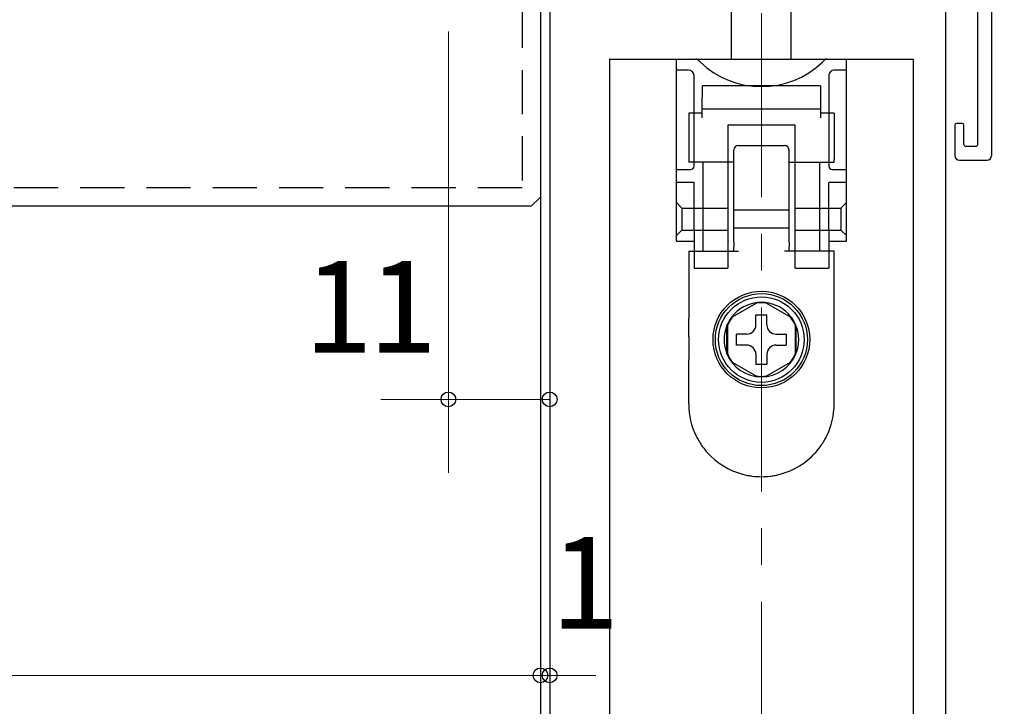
# Model space of a CAD drawing. Units: millimetres at full size; details may follow other scales. Extents: x -800 to 800, y -560 to 560.
# Drawn here: x -323.4 to -217.8, y 295.1 to 369.8 of the extents above; entities that cross this region are included whole.
import ezdxf
from ezdxf.enums import TextEntityAlignment as Align

# ---------------------------------------------------------------- set-up
doc = ezdxf.new("R2010")
doc.units = ezdxf.units.MM
doc.header["$LTSCALE"] = 4
doc.header["$PDMODE"] = 32
doc.header["$PDSIZE"] = 1.6
doc.linetypes.add('CHAIN1', pattern=[8, 5, -1, 1, -1])
doc.linetypes.add('DASHED1', pattern=[1.8, 1.2, -0.6])
doc.layers.add('2-0', color=7, linetype='Continuous', lineweight=25)
doc.styles.add('ＭＳ ゴシック', font='')
doc.styles.get('ＭＳ ゴシック').set_extended_font_data('MS Gothic')

msp = doc.modelspace()

# ---------------------------------------------------------------- linework, layer by layer
at = {"layer": '2-0', "color": 4, "linetype": 'CHAIN1', "lineweight": 9}
msp.add_line((-242.768, 158.5), (-242.768, 444.036), dxfattribs=at)
at = {"layer": '2-0'}
for p, q in [((-217.768, 409.3), (-217.768, 355)), ((-246.018, 365.5), (-246.018, 374.5)), ((-239.518, 365.5), (-239.518, 374.5)), ((-266.768, 373.5), (-266.768, 158.5)), ((-265.768, 373.5), (-265.768, 158.5)), ((-222.768, 373.5), (-222.768, 158.5)), ((-219.268, 356.2), (-219.268, 373.5)), ((-265.768, 366.912), (-265.768, 252.477)), ((-259.268, 365.5), (-259.268, 158.5)), ((-252.008, 365.5), (-233.528, 365.5)), ((-252.008, 345.7), (-252.008, 365.5)), ((-233.528, 345.7), (-233.528, 365.5)), ((-222.768, 365.852), (-222.768, 215.646)), ((-250.688, 364.3), (-252.008, 364.3)), ((-250.088, 353.86), (-250.088, 363.7)), ((-235.448, 363.7), (-235.448, 353.86)), ((-233.528, 364.3), (-234.848, 364.3)), ((-249.2, 360.1), (-249.168, 362.6)), ((-236.429, 362.6), (-249.168, 362.6)), ((-236.367, 362.6), (-236.429, 362.6)), ((-236.367, 362.6), (-236.336, 360.1)), ((-249.2, 359.1), (-249.2, 360.1)), ((-249.2, 360.1), (-236.336, 360.1)), ((-236.336, 360.1), (-236.336, 359.1)), ((-250.468, 359.6), (-250.668, 359.6)), ((-250.668, 359.6), (-250.668, 359.1)), ((-250.668, 359.1), (-250.668, 356.207)), ((-249.2, 359.6), (-250.468, 359.6)), ((-235.068, 359.6), (-236.336, 359.6)), ((-234.868, 359.6), (-235.068, 359.6)), ((-239.108, 358.3), (-246.428, 358.3)), ((-246.428, 358.3), (-246.428, 343.9)), ((-239.108, 343.9), (-239.108, 358.3)), ((-221.768, 358.3), (-221.768, 355)), ((-220.968, 358.5), (-221.568, 358.5)), ((-220.768, 356.2), (-220.768, 358.3)), ((-250.668, 356.207), (-250.668, 355.761)), ((-245.268, 356.1), (-240.268, 356.1)), ((-219.468, 356), (-220.568, 356)), ((-250.668, 355.761), (-250.668, 354.588)), ((-245.768, 355.1), (-245.768, 355.6)), ((-245.768, 354.6), (-245.768, 355.1)), ((-250.668, 354.588), (-250.668, 354.321)), ((-250.668, 354.321), (-250.668, 354.288)), ((-250.468, 354.288), (-250.668, 354.288)), ((-245.818, 354.288), (-250.468, 354.288)), ((-249.093, 346.1), (-249.093, 354.288)), ((-245.768, 354.288), (-245.818, 354.288)), ((-245.768, 354.598), (-245.768, 354.6)), ((-239.768, 354.588), (-239.768, 354.598)), ((-239.768, 353.303), (-239.768, 354.288)), ((-239.768, 354.288), (-239.718, 354.288)), ((-239.718, 354.288), (-235.068, 354.288)), ((-236.443, 354.288), (-236.443, 346.1)), ((-235.068, 354.288), (-234.868, 354.288)), ((-234.868, 354.321), (-234.868, 354.588)), ((-234.868, 354.288), (-234.868, 354.321)), ((-221.268, 354.5), (-218.268, 354.5)), ((-252.008, 353.5), (-250.448, 353.5)), ((-245.768, 352.803), (-245.768, 353.16)), ((-245.768, 352.588), (-245.768, 352.803)), ((-239.768, 353.16), (-239.768, 353.303)), ((-239.768, 352.803), (-239.768, 353.16)), ((-239.768, 352.588), (-239.768, 352.803)), ((-235.088, 353.5), (-233.528, 353.5)), ((-245.768, 351.058), (-245.768, 352.588)), ((-235.448, 346.9), (-235.448, 352.09)), ((-233.528, 352.09), (-235.448, 352.09)), ((-252.008, 349.9), (-251.408, 349.3)), ((-245.768, 350.558), (-245.768, 350.565)), ((-245.768, 349.1), (-245.768, 350.558)), ((-239.768, 349.1), (-239.768, 350.558)), ((-233.528, 349.9), (-234.128, 349.3)), ((-251.408, 349.3), (-246.428, 349.3)), ((-251.408, 349.3), (-251.408, 346.9)), ((-245.768, 347.1), (-245.768, 349.1)), ((-245.768, 349.1), (-239.768, 349.1)), ((-239.108, 349.3), (-234.128, 349.3)), ((-234.128, 349.3), (-234.128, 346.9)), ((-252.008, 346.3), (-251.408, 346.9)), ((-251.408, 346.9), (-246.428, 346.9)), ((-250.088, 346.9), (-250.088, 343.9)), ((-245.768, 346.017), (-245.768, 347.1)), ((-239.768, 347.1), (-245.768, 347.1)), ((-239.108, 346.9), (-234.128, 346.9)), ((-235.448, 346.9), (-235.448, 343.9)), ((-233.528, 346.3), (-234.128, 346.9)), ((-252.008, 345.7), (-250.088, 345.7)), ((-249.093, 344.6), (-249.093, 346.1)), ((-245.768, 345.6), (-245.768, 346.017)), ((-245.768, 345.6), (-245.768, 345.1)), ((-239.768, 345.6), (-239.768, 346.017)), ((-239.768, 345.6), (-239.768, 345.1)), ((-236.443, 346.1), (-236.443, 344.6)), ((-235.448, 345.7), (-233.528, 345.7)), ((-250.668, 344.6), (-245.768, 344.6)), ((-250.668, 344.6), (-250.668, 340.3)), ((-245.768, 344.6), (-245.768, 345.1)), ((-245.768, 344.6), (-245.268, 344.6)), ((-239.768, 344.6), (-240.268, 344.6)), ((-239.768, 344.6), (-239.768, 345.1)), ((-234.868, 344.6), (-239.768, 344.6)), ((-250.088, 343.9), (-250.088, 342.763)), ((-246.428, 343.9), (-246.428, 342.763)), ((-239.108, 342.763), (-239.108, 343.9)), ((-235.448, 343.9), (-235.448, 342.763)), ((-250.088, 342.763), (-246.428, 342.763)), ((-239.108, 342.763), (-235.448, 342.763)), ((-250.668, 340.3), (-250.668, 339.3)), ((-250.668, 339.3), (-250.668, 339.228)), ((-250.668, 339.228), (-250.668, 338.426)), ((-234.868, 338.426), (-234.868, 339.228)), ((-250.668, 338.426), (-250.668, 337.961)), ((-243.302, 338.964), (-245.934, 337.444)), ((-239.602, 337.444), (-242.234, 338.964)), ((-234.868, 337.961), (-234.868, 338.426)), ((-250.668, 335.3), (-250.668, 337.3)), ((-243.368, 337.7), (-242.168, 337.7)), ((-243.368, 336.6), (-243.368, 337.7)), ((-242.168, 336.6), (-242.168, 337.7)), ((-246.518, 333.47), (-246.518, 336.53)), ((-246.468, 336.52), (-246.468, 333.48)), ((-239.068, 333.48), (-239.068, 336.52)), ((-239.018, 336.53), (-239.018, 333.47)), ((-250.668, 335.3), (-250.668, 334.8)), ((-245.468, 334.4), (-245.468, 335.6)), ((-244.368, 335.6), (-245.468, 335.6)), ((-241.168, 335.6), (-240.068, 335.6)), ((-240.068, 335.6), (-240.068, 334.4)), ((-244.368, 334.4), (-245.468, 334.4)), ((-241.168, 334.4), (-240.068, 334.4)), ((-234.868, 334.174), (-234.868, 334.639)), ((-234.868, 333.372), (-234.868, 334.174)), ((-250.668, 332.3), (-250.668, 332.8)), ((-243.368, 333.4), (-243.368, 332.3)), ((-242.168, 333.4), (-242.168, 332.3)), ((-234.868, 333.3), (-234.868, 333.372)), ((-234.868, 332.8), (-234.868, 333.3)), ((-234.868, 332.3), (-234.868, 332.8)), ((-250.668, 328), (-250.668, 332.3)), ((-245.934, 332.556), (-243.302, 331.036)), ((-242.168, 332.3), (-243.368, 332.3)), ((-242.234, 331.036), (-239.602, 332.556)), ((-234.868, 328), (-234.868, 332.3))]:
    msp.add_line(p, q, dxfattribs=at)
at = {"layer": '2-0', "color": 4, "lineweight": 9}
for p, q in [((-276.768, 320.5), (-276.768, 368.5)), ((-265.768, 320.5), (-265.768, 368.5)), ((-284.124, 328.5), (-265.768, 328.5)), ((-407.768, 298.5), (-260.768, 298.5)), ((-266.768, 298.5), (-265.768, 298.5))]:
    msp.add_line(p, q, dxfattribs=at)
at = {"layer": '2-0', "linetype": 'DASHED1'}
msp.add_line((-268.768, 351.5), (-399.768, 351.5), dxfattribs=at)
at = {"layer": '2-0'}
for points in [[(-266.768, 373.5), (-266.768, 350.5), (-267.768, 349.5), (-302.368, 349.5), (-331.168, 349.5), (-400.768, 349.5), (-401.768, 350.5), (-401.768, 359)], [(-259.268, 365.5), (-226.268, 365.5), (-226.268, 158.5)], [(-234.868, 359.6), (-234.868, 359.1), (-234.868, 356.207)], [(-234.868, 356.207), (-234.868, 355.761), (-234.868, 354.588)], [(-239.768, 354.598), (-239.768, 354.6), (-239.768, 355.1), (-239.768, 355.6)], [(-245.768, 354.288), (-245.768, 354.321), (-245.768, 354.588), (-245.768, 354.598)], [(-245.768, 353.16), (-245.768, 353.303), (-245.768, 354.288)], [(-239.768, 354.288), (-239.768, 354.321), (-239.768, 354.588)], [(-250.088, 346.9), (-250.088, 352.09), (-252.008, 352.09)], [(-239.768, 350.6), (-239.768, 351.058), (-239.768, 352.588)], [(-245.768, 350.565), (-245.768, 350.6), (-245.768, 351.058)], [(-239.768, 350.558), (-239.768, 350.565), (-239.768, 350.6)], [(-239.768, 346.017), (-239.768, 347.1), (-239.768, 349.1)], [(-234.868, 339.228), (-234.868, 339.3), (-234.868, 340.3), (-234.868, 344.6)], [(-250.668, 337.961), (-250.668, 337.8), (-250.668, 337.3)], [(-234.868, 335.3), (-234.868, 337.3), (-234.868, 337.8), (-234.868, 337.961)], [(-250.668, 334.8), (-250.668, 334.639), (-250.668, 334.174), (-250.668, 333.372)], [(-234.868, 334.639), (-234.868, 334.8), (-234.868, 335.3)], [(-250.668, 333.372), (-250.668, 333.3), (-250.668, 332.8)]]:
    msp.add_lwpolyline(points, dxfattribs=at)
at = {"layer": '2-0', "linetype": 'DASHED1'}
msp.add_lwpolyline([(-286.768, 373.5), (-286.768, 371.5), (-268.768, 371.5), (-268.768, 351.5)], dxfattribs=at)
at = {"layer": '2-0'}
for radius in [5.25, 5, 4.646]:
    msp.add_circle((-242.768, 335), radius, dxfattribs=at)
for centre, radius, start, end in [((-249.892, 365.14), 0.36, 44.33042, 90), ((-242.768, 372.1), 9.6, 224.33042, 226.29373), ((-242.768, 372.1), 9.6, 313.70627, 315.66958), ((-235.643, 365.14), 0.36, 90, 135.66958), ((-242.768, 372.1), 9.6, 226.29373, 313.70627), ((-250.688, 363.7), 0.6, 0, 90), ((-234.848, 363.7), 0.6, 90, 180), ((-221.568, 358.3), 0.2, 90, 180), ((-220.968, 358.3), 0.2, 360, 90), ((-245.268, 355.6), 0.5, 90, 180), ((-240.268, 355.6), 0.5, 0, 90), ((-220.568, 356.2), 0.2, 180, 270), ((-219.468, 356.2), 0.2, 270, 360), ((-221.268, 355), 0.5, 180, 270), ((-218.268, 355), 0.5, 270, 0), ((-250.448, 353.86), 0.36, 270, 360), ((-235.088, 353.86), 0.36, 180, 270), ((-242.768, 335), 4.05, 43.7377, 136.2623), ((-242.768, 335), 4, 82.33165, 97.66835), ((-242.768, 335), 4.05, 136.2623, 157.80839), ((-242.768, 335), 4, 142.17651, 157.66835), ((-242.768, 335), 4.05, 22.19161, 43.7377), ((-242.768, 335), 4, 22.33165, 37.66835), ((-242.768, 335), 4.05, 157.80839, 202.19161), ((-244.368, 336.6), 1, 270, 0), ((-241.168, 336.6), 1, 180, 270), ((-242.768, 335), 4.05, 337.80839, 22.19161), ((-244.368, 333.4), 1, 360, 90), ((-241.168, 333.4), 1, 90, 180), ((-242.768, 335), 4.05, 202.19161, 337.80839), ((-242.768, 335), 4, 202.33165, 217.82349), ((-242.768, 335), 4, 322.17651, 337.66835), ((-242.768, 335), 4, 262.17651, 277.82349), ((-242.768, 328), 7.9, 180, 206.29788), ((-242.768, 328), 7.9, 333.70212, 360), ((-242.768, 328), 7.9, 206.29788, 210.41962), ((-242.768, 328), 7.9, 329.58038, 333.70212), ((-242.768, 328), 7.9, 210.41962, 214.72375), ((-242.768, 328), 7.9, 214.72375, 225.86911), ((-242.768, 328), 7.9, 314.13089, 325.27625), ((-242.768, 328), 7.9, 325.27625, 329.58038), ((-242.768, 328), 7.9, 225.86911, 226.18003), ((-242.768, 328), 7.9, 226.18003, 259.0546), ((-242.768, 328), 7.9, 280.9454, 313.81997), ((-242.768, 328), 7.9, 313.81997, 314.13089), ((-242.768, 328), 7.9, 259.0546, 262.72786), ((-242.768, 328), 7.9, 262.72786, 270), ((-242.768, 328), 7.9, 270, 277.27214), ((-242.768, 328), 7.9, 277.27214, 280.9454)]:
    msp.add_arc(centre, radius, start, end, dxfattribs=at)
at = {"layer": '2-0', "color": 4}
for p in [(-276.768, 328.5), (-265.768, 328.5), (-266.768, 298.5), (-265.768, 298.5)]:
    msp.add_point(p, dxfattribs=at)

# ---------------------------------------------------------------- texts
at = {"layer": '2-0', "style": 'ＭＳ ゴシック'}
for s, p in [('11', (-292.169, 330.5)), ('1', (-265.386, 300.5))]:
    msp.add_text(s, height=10.26, dxfattribs=at).set_placement(p, align=Align.BOTTOM_LEFT)

doc.saveas('drawing.dxf')
